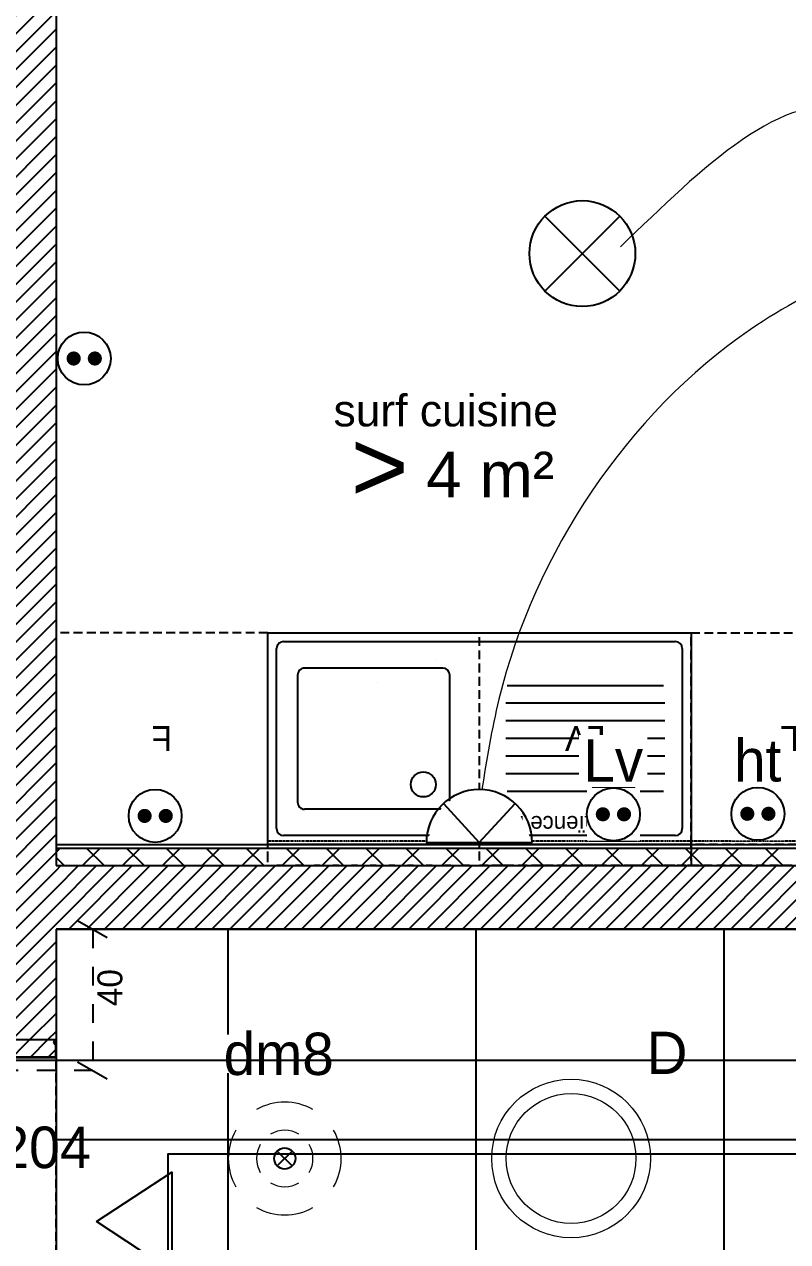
# Model space of a CAD drawing. Header units: centimetres. Extents: x 2648 to 12729, y 1890 to 6224.
# Drawn here: x 9051.8 to 9268.1, y 4193.7 to 4538.7 of the extents above; entities that cross this region are included whole.
import ezdxf

# ---------------------------------------------------------------- set-up
doc = ezdxf.new("R2010")
doc.units = ezdxf.units.CM
for name, pattern in [('Style de ligne -11', [0.347222, 0.20828, -0.138942]), ('Style de ligne -13', [0.147638, 0.098425, -0.049213]), ('Style de ligne -5', [0.20828, 0.069425, -0.138855]), ('VW-01', [0.41656, 0.20828, -0.20828])]:
    doc.linetypes.add(name, pattern=pattern)
for name, color, linetype in [('B faience', 252, 'Style de ligne -11'), ('B GÈnÈral_Hatch', 252, 'Continuous'), ('B Général', 252, 'Continuous'), ('C ANNOTATIONS-prestations', 252, 'Continuous'), ('C ANNOTATIONS-prestations_Hatch', 252, 'Continuous'), ('C ANNOTATIONS-texte', 252, 'Continuous'), ('D SURFACES-shab', 252, 'Continuous'), ('prlm-EAU-EF', 161, 'Continuous')]:
    doc.layers.add(name, color=color, linetype=linetype)
doc.layers.add('prlm-ELEC-CFO', color=10, linetype='Continuous', lineweight=25)
doc.layers.add('prlm-GAZ', color=2, linetype='Continuous', lineweight=25)
doc.styles.add('Eurostile', font='Eurosti.TTF')
doc.styles.add('Eurostile (bold)', font='Eurostib.TTF')
doc.styles.add('Eurostile (italic)', font='Eurostib.TTF')
doc.styles.add('prlm-elec-cfo', font='comic.ttf', dxfattribs={"height": 12})
doc.styles.add('prlm-sejc', font='arial.ttf', dxfattribs={"height": 20})
pattern_1 = [(45, (0, 0), (2.4253472, -2.6458333), [])]

# ---------------------------------------------------------------- blocks, each defined once
blk = doc.blocks.new('B 80.PP 93_204 PF1_2h mur20')
at = {"layer": 'B GÈnÈral_Hatch', "linetype": 'Continuous'}
h = blk.add_hatch(dxfattribs=at)
h.set_pattern_fill('50_BETON', color=256, style=0, pattern_type=2)
h.set_pattern_definition(pattern_1)
edge = h.paths.add_edge_path()
edge.add_line((-51.6, -8.95), (-50.94, -8.37))
edge.add_line((-50.94, -8.37), (-50.93, -8.36))
edge.add_arc((-50.79, -8.52), 0.2, 48.9909, 131.0091, ccw=False)
edge.add_line((-50.66, -8.36), (-50.65, -8.37))
edge.add_line((-50.65, -8.37), (-50.1, -8.86))
edge.add_line((-50.1, -8.86), (-50.1, -8.86))
edge.add_arc((-50.06, -8.82), 0.05, 228.9909, 270)
edge.add_line((-50.06, -8.87), (-50.06, -8.87))
edge.add_line((-50.06, -8.87), (-46.7, -8.87))
edge.add_line((-46.7, -8.87), (-46.69, -8.87))
edge.add_arc((-46.69, -8.83), 0.0435, 270, 360)
edge.add_line((-46.65, -8.83), (-46.65, 2.7))
edge.add_arc((-46.48, 2.7), 0.174, 90, 180, ccw=False)
edge.add_line((-46.48, 2.87), (-46.45, 2.87))
edge.add_line((-46.45, 2.87), (-44.9, 2.87))
edge.add_line((-44.9, 2.87), (-44.89, 2.87))
edge.add_arc((-44.89, 2.91), 0.0435, 270, 360)
edge.add_line((-44.85, 2.91), (-44.85, 5.96))
edge.add_arc((-44.89, 5.96), 0.0435, 0, 90)
edge.add_line((-44.89, 6), (-44.9, 6))
edge.add_line((-44.9, 6), (-46.45, 6))
edge.add_line((-46.45, 6), (-46.48, 6))
edge.add_arc((-46.48, 6.17), 0.174, 180, 270, ccw=False)
edge.add_line((-46.65, 6.17), (-46.65, 8.83))
edge.add_arc((-46.69, 8.83), 0.0435, 0, 90)
edge.add_line((-46.69, 8.87), (-46.7, 8.87))
edge.add_line((-46.7, 8.87), (-50.06, 8.87))
edge.add_line((-50.06, 8.87), (-50.06, 8.87))
edge.add_arc((-50.06, 8.82), 0.05, 90, 131.0091)
edge.add_line((-50.1, 8.86), (-50.1, 8.86))
edge.add_line((-50.1, 8.86), (-50.65, 8.37))
edge.add_line((-50.65, 8.37), (-50.66, 8.37))
edge.add_arc((-50.79, 8.52), 0.2, 233.0967, 311.0091, ccw=False)
edge.add_line((-50.91, 8.36), (-50.92, 8.36))
edge.add_line((-50.92, 8.36), (-51.44, 8.81))
edge.add_line((-51.44, 8.81), (-51.44, 8.81))
edge.add_line((-51.44, 8.81), (-51.6, 8.95))
edge.add_line((-51.6, 8.95), (-51.6, -8.95))
h = blk.add_hatch(dxfattribs=at)
h.set_pattern_fill('50_BETON', color=256, style=0, pattern_type=2)
h.set_pattern_definition(pattern_1)
edge = h.paths.add_edge_path()
edge.add_line((51.6, -8.95), (50.94, -8.37))
edge.add_line((50.94, -8.37), (50.93, -8.36))
edge.add_arc((50.79, -8.52), 0.2, 48.9909, 131.0091)
edge.add_line((50.66, -8.36), (50.65, -8.37))
edge.add_line((50.65, -8.37), (50.1, -8.86))
edge.add_line((50.1, -8.86), (50.1, -8.86))
edge.add_arc((50.06, -8.82), 0.05, 270, 311.0091, ccw=False)
edge.add_line((50.06, -8.87), (50.06, -8.87))
edge.add_line((50.06, -8.87), (46.7, -8.87))
edge.add_line((46.7, -8.87), (46.69, -8.87))
edge.add_arc((46.69, -8.83), 0.0435, 180, 270, ccw=False)
edge.add_line((46.65, -8.83), (46.65, 2.7))
edge.add_arc((46.48, 2.7), 0.174, 0, 90)
edge.add_line((46.48, 2.87), (46.45, 2.87))
edge.add_line((46.45, 2.87), (44.9, 2.87))
edge.add_line((44.9, 2.87), (44.89, 2.87))
edge.add_arc((44.89, 2.91), 0.0435, 180, 270, ccw=False)
edge.add_line((44.85, 2.91), (44.85, 5.96))
edge.add_arc((44.89, 5.96), 0.0435, 90, 180, ccw=False)
edge.add_line((44.89, 6), (44.9, 6))
edge.add_line((44.9, 6), (46.45, 6))
edge.add_line((46.45, 6), (46.48, 6))
edge.add_arc((46.48, 6.17), 0.174, 270, 360)
edge.add_line((46.65, 6.17), (46.65, 8.83))
edge.add_arc((46.69, 8.83), 0.0435, 90, 180, ccw=False)
edge.add_line((46.69, 8.87), (46.7, 8.87))
edge.add_line((46.7, 8.87), (50.06, 8.87))
edge.add_line((50.06, 8.87), (50.06, 8.87))
edge.add_arc((50.06, 8.82), 0.05, 48.9909, 90, ccw=False)
edge.add_line((50.1, 8.86), (50.1, 8.86))
edge.add_line((50.1, 8.86), (50.65, 8.37))
edge.add_line((50.65, 8.37), (50.66, 8.37))
edge.add_arc((50.79, 8.52), 0.2, 228.9909, 306.9033)
edge.add_line((50.91, 8.36), (50.92, 8.36))
edge.add_line((50.92, 8.36), (51.44, 8.81))
edge.add_line((51.44, 8.81), (51.44, 8.81))
edge.add_line((51.44, 8.81), (51.6, 8.95))
edge.add_line((51.6, 8.95), (51.6, -8.95))
at = {"layer": 'B Général', "linetype": 'Style de ligne -13', "ltscale": 25.4}
for p, q in [((46.7, 9), (-46.7, 9)), ((46.7, -9), (-46.7, -9))]:
    blk.add_line(p, q, dxfattribs=at)
at = {"layer": 'B Général', "linetype": 'Continuous', "flags": 128}
for points in [[(45, 12), (48.5, 12), (48.5, 10), (50, 10), (50.01, 106), (48.51, 106), (48.51, 104), (45.01, 104)], [(0, -20.5), (-14, -41.85), (14, -41.85)]]:
    blk.add_lwpolyline(points, close=True, dxfattribs=at)
for points in [[(-46.5, 8.83), (-46.5, 6.17, 0.414214), (-46.46, 6.13), (-46.45, 6.13), (-44.9, 6.13), (-44.87, 6.13, -0.414214), (-44.7, 5.96), (-44.7, 2.91, -0.414214), (-44.87, 2.74), (-44.9, 2.74), (-46.45, 2.74), (-46.46, 2.74, 0.414214), (-46.5, 2.7), (-46.5, -8.83, -0.414214), (-46.67, -9), (-46.7, -9), (-50.06, -9), (-50.07, -9, -0.18087), (-50.2, -8.95), (-50.2, -8.95), (-50.76, -8.47), (-50.76, -8.46, 0.373975), (-50.83, -8.46), (-50.83, -8.47), (-51.49, -9.04), (-51.6, -8.95), (-50.94, -8.37), (-50.93, -8.36, -0.373975), (-50.66, -8.36), (-50.65, -8.37), (-50.1, -8.86), (-50.1, -8.86, 0.18087), (-50.06, -8.87), (-50.06, -8.87), (-46.7, -8.87), (-46.69, -8.87, 0.414214), (-46.65, -8.83), (-46.65, 2.7, -0.414214), (-46.48, 2.87), (-46.45, 2.87), (-44.9, 2.87), (-44.89, 2.87, 0.414214), (-44.85, 2.91), (-44.85, 5.96, 0.414214), (-44.89, 6), (-44.9, 6), (-46.45, 6), (-46.48, 6, -0.414214), (-46.65, 6.17), (-46.65, 8.83, 0.414214), (-46.69, 8.87), (-46.7, 8.87), (-50.06, 8.87), (-50.06, 8.87, 0.18087), (-50.1, 8.86), (-50.1, 8.86), (-50.65, 8.37), (-50.66, 8.37, -0.353689), (-50.91, 8.36), (-50.92, 8.36), (-51.44, 8.81), (-51.44, 8.81), (-51.6, 8.95), (-51.49, 9.04), (-50.88, 8.51, 0.385556), (-50.77, 8.46), (-50.76, 8.47), (-50.2, 8.95), (-50.2, 8.95, -0.18087), (-50.07, 9), (-50.06, 9), (-46.7, 9), (-46.67, 9, -0.414214)], [(46.5, 8.83), (46.5, 6.17, -0.414214), (46.46, 6.13), (46.45, 6.13), (44.9, 6.13), (44.87, 6.13, 0.414214), (44.7, 5.96), (44.7, 2.91, 0.414214), (44.87, 2.74), (44.9, 2.74), (46.45, 2.74), (46.46, 2.74, -0.414214), (46.5, 2.7), (46.5, -8.83, 0.414214), (46.67, -9), (46.7, -9), (50.06, -9), (50.07, -9, 0.18087), (50.2, -8.95), (50.2, -8.95), (50.76, -8.47), (50.76, -8.46, -0.373975), (50.83, -8.46), (50.83, -8.47), (51.49, -9.04), (51.6, -8.95), (50.94, -8.37), (50.93, -8.36, 0.373975), (50.66, -8.36), (50.65, -8.37), (50.1, -8.86), (50.1, -8.86, -0.18087), (50.06, -8.87), (50.06, -8.87), (46.7, -8.87), (46.69, -8.87, -0.414214), (46.65, -8.83), (46.65, 2.7, 0.414214), (46.48, 2.87), (46.45, 2.87), (44.9, 2.87), (44.89, 2.87, -0.414214), (44.85, 2.91), (44.85, 5.96, -0.414214), (44.89, 6), (44.9, 6), (46.45, 6), (46.48, 6, 0.414214), (46.65, 6.17), (46.65, 8.83, -0.414214), (46.69, 8.87), (46.7, 8.87), (50.06, 8.87), (50.06, 8.87, -0.18087), (50.1, 8.86), (50.1, 8.86), (50.65, 8.37), (50.66, 8.37, 0.353689), (50.91, 8.36), (50.92, 8.36), (51.44, 8.81), (51.44, 8.81), (51.6, 8.95), (51.49, 9.04), (50.88, 8.51, -0.385556), (50.77, 8.46), (50.76, 8.47), (50.2, 8.95), (50.2, 8.95, 0.18087), (50.07, 9), (50.06, 9), (46.7, 9), (46.67, 9, 0.414214)]]:
    blk.add_lwpolyline(points, format="xyb", close=True, dxfattribs=at)
at = {"layer": 'B Général', "linetype": 'Continuous'}
blk.add_circle((48.5, 9.5), 0.5, dxfattribs=at)
blk.add_arc((48.5, 9.5), 94.5, 90, 181.2323, dxfattribs=at)
at = {"layer": 'C ANNOTATIONS-prestations', "insert": (25.17, 12.23), "char_height": 7.059, "attachment_point": 1, "rotation": 90, "line_spacing_factor": 0.894142, "style": 'Eurostile'}
blk.add_mtext('PP 93*204\\PPF 1/2h\\P', dxfattribs=at)
blk = doc.blocks.new('xi.dm8')
at = {"layer": 'prlm-ELEC-CFO', "color": 0}
for points in [[(-2.12, 2.12), (2.12, -2.12)], [(2.12, 2.12), (-2.12, -2.12)]]:
    blk.add_lwpolyline(points, dxfattribs=at)
blk.add_circle((0, 0), 3, dxfattribs=at)
at = {"layer": 'prlm-ELEC-CFO', "color": 0, "lineweight": 13}
for radius, start, end in [(16, 60, 120), (16, 150, 210), (8, 60, 120), (16, 330, 30), (8, 150, 210), (8, 330, 30), (8, 240, 300), (16, 240, 300)]:
    blk.add_arc((0, 0), radius, start, end, dxfattribs=at)
blk = doc.blocks.new('xi.lumD')
at = {"layer": 'prlm-ELEC-CFO', "color": 0, "linetype": 'ByBlock', "lineweight": 13}
for radius in [22.49, 18.39]:
    blk.add_circle((0, 0), radius, dxfattribs=at)
blk = doc.blocks.new('xi.LVrob')
at = {"layer": 'prlm-EAU-EF', "color": 0}
blk.add_lwpolyline([(-6, 7.5), (6, 7.5), (-6, -7.5), (6, -7.5)], close=True, dxfattribs=at)
blk = doc.blocks.new('xi.LV')
at = {"color": 0, "lineweight": 5}
blk.add_wipeout([(-7.5, -7.5), (7.5, -7.5), (7.5, 7.5), (-7.5, 7.5)], dxfattribs=at).dxf.layer = 'prlm-ELEC-CFO'
at = {"layer": 'prlm-ELEC-CFO', "color": 0, "linetype": 'ByBlock', "lineweight": 5, "const_width": 2}
for points in [[(-4, 0, 1), (-2, 0, 1)], [(2, 0, 1), (4, 0, 1)]]:
    blk.add_lwpolyline(points, format="xyb", close=True, dxfattribs=at)
at = {"layer": 'prlm-ELEC-CFO', "color": 0, "linetype": 'ByBlock', "lineweight": -2}
blk.add_circle((0, 0), 7.5, dxfattribs=at)
blk = doc.blocks.new('xi.PC')
at = {"color": 0, "lineweight": 5}
blk.add_wipeout([(-7.5, -7.5), (7.5, -7.5), (7.5, 7.5), (-7.5, 7.5)], dxfattribs=at).dxf.layer = 'prlm-ELEC-CFO'
at = {"layer": 'prlm-ELEC-CFO', "color": 0, "linetype": 'ByBlock', "lineweight": 5, "const_width": 2}
for points in [[(-4, 0, 1), (-2, 0, 1)], [(2, 0, 1), (4, 0, 1)]]:
    blk.add_lwpolyline(points, format="xyb", close=True, dxfattribs=at)
at = {"layer": 'prlm-ELEC-CFO', "color": 0, "linetype": 'ByBlock', "lineweight": -2}
blk.add_circle((0, 0), 7.5, dxfattribs=at)
blk = doc.blocks.new('xi.PCHT')
at = {"color": 0, "lineweight": 5}
blk.add_wipeout([(-7.5, -7.5), (7.5, -7.5), (7.5, 7.5), (-7.5, 7.5)], dxfattribs=at).dxf.layer = 'prlm-ELEC-CFO'
at = {"layer": 'prlm-ELEC-CFO', "color": 0, "linetype": 'ByBlock', "lineweight": 5, "const_width": 2}
for points in [[(-4, 0, 1), (-2, 0, 1)], [(2, 0, 1), (4, 0, 1)]]:
    blk.add_lwpolyline(points, format="xyb", close=True, dxfattribs=at)
at = {"layer": 'prlm-ELEC-CFO', "color": 0, "linetype": 'ByBlock', "lineweight": -2}
blk.add_circle((0, 0), 7.5, dxfattribs=at)
blk = doc.blocks.new('xi.PTCE')
at = {"layer": 'prlm-ELEC-CFO', "color": 0}
for points in [[(-10.61, 10.61), (10.61, -10.61)], [(10.61, 10.61), (-10.61, -10.61)]]:
    blk.add_lwpolyline(points, dxfattribs=at)
at = {"layer": 'prlm-ELEC-CFO', "color": 0, "linetype": 'ByBlock'}
blk.add_circle((0, 0), 15, dxfattribs=at)
blk = doc.blocks.new('xi.ECAP')
at = {"color": 0}
blk.add_wipeout([(-15, 0), (-10.13, 11.06), (0, 15), (10.13, 11.06), (15, 0)], dxfattribs=at).dxf.layer = 'prlm-ELEC-CFO'
at = {"layer": 'prlm-ELEC-CFO', "color": 0, "linetype": 'ByBlock', "lineweight": -2, "flags": 128}
blk.add_lwpolyline([(15, 0, 1), (-15, 0)], format="xyb", close=True, dxfattribs=at)
at = {"layer": 'prlm-ELEC-CFO', "color": 0}
blk.add_lwpolyline([(-10.13, 11.06), (0, 0), (10.13, 11.06)], dxfattribs=at)
blk = doc.blocks.new('xi.4m²')
at = {"color": 0}
blk.add_wipeout([(-34.54, 20.54), (34.54, 20.54), (34.54, -20.54), (-34.54, -20.54)], dxfattribs=at).dxf.layer = 'prlm-ELEC-CFO'
at = {"layer": 'prlm-ELEC-CFO', "color": 0, "attachment_point": 6, "line_spacing_factor": 0.8, "style": 'prlm-sejc'}
for s, insert, char_height in [('surf cuisine', (30.36, 8.9), 9), ('4 m²', (29.31, -9.19), 13)]:
    blk.add_mtext(s, dxfattribs=dict(at, insert=insert, char_height=char_height))
at = {"layer": 'prlm-ELEC-CFO', "color": 0, "style": 'prlm-sejc', "flags": 8}
blk.add_attdef('?', (-28.3, -16.79), '', height=20, dxfattribs=at)
blk = doc.blocks.new('B 80.Frigo')
at = {"layer": 'B Général', "linetype": 'Style de ligne -13', "ltscale": 25.4, "flags": 128}
blk.add_lwpolyline([(-30, 30), (30, 30), (30, -30), (-30, -30)], close=True, dxfattribs=at)
blk.add_lwpolyline([(30, -30), (30, -36), (-30, -36), (-30, -30)], dxfattribs=at)
at = {"layer": 'B Général', "insert": (0, 0), "char_height": 7.06, "attachment_point": 5, "line_spacing_factor": 0.894142, "style": 'Eurostile'}
blk.add_mtext('F', dxfattribs=at)
blk = doc.blocks.new('B 80.Lave Linge')
at = {"layer": 'B Général', "linetype": 'Style de ligne -13', "ltscale": 25.4, "flags": 128}
blk.add_lwpolyline([(-29.47, 30), (-29.47, 36), (30.53, 36), (30.53, 30)], dxfattribs=at)
blk.add_lwpolyline([(-29.47, 30), (30.53, 30), (30.53, -30), (-29.47, -30)], close=True, dxfattribs=at)
at = {"layer": 'B Général', "insert": (0, 0), "char_height": 7.059, "attachment_point": 5, "line_spacing_factor": 0.894142, "style": 'Eurostile'}
blk.add_mtext('LL', dxfattribs=at)
blk = doc.blocks.new('B 80.Lave Vaisselle')
at = {"layer": 'B Général', "linetype": 'Style de ligne -13', "ltscale": 25.4, "flags": 128}
blk.add_lwpolyline([(-30, 30), (-30, 36), (30, 36), (30, 30)], dxfattribs=at)
blk.add_lwpolyline([(-30, 30), (30, 30), (30, -30), (-30, -30)], close=True, dxfattribs=at)
at = {"layer": 'B Général', "insert": (0, 0), "char_height": 7.059, "attachment_point": 5, "line_spacing_factor": 0.894142, "style": 'Eurostile'}
blk.add_mtext('LV', dxfattribs=at)
blk = doc.blocks.new('B 80.Evier 120x60')
at = {"layer": 'B Général', "linetype": 'Continuous'}
for p, q in [((-55.5, -2.5), (55.5, -2.5)), ((-57.5, -55.5), (-57.5, -4.5)), ((57.5, -4.5), (57.5, -55.5)), ((-52.12, -15), (-7.88, -15)), ((-52.5, -20), (-7.5, -20)), ((-52.5, -25), (-7.5, -25)), ((-52.5, -30), (-7.5, -30)), ((-52.5, -35), (-7.5, -35)), ((-52.5, -40), (-7.5, -40)), ((-52.12, -45), (-7.88, -45)), ((28.75, -45.8), (28.75, -45.8)), ((12.27, -52.47), (12.27, -52.47)), ((55.5, -57.5), (-55.5, -57.5))]:
    blk.add_line(p, q, dxfattribs=at)
at = {"layer": 'B Général', "linetype": 'Style de ligne -5', "ltscale": 25.4, "flags": 128}
blk.add_lwpolyline([(-60, 0), (-60, 6), (60, 6), (60, 0)], dxfattribs=at)
at = {"layer": 'B Général', "linetype": 'Continuous', "flags": 128}
blk.add_lwpolyline([(-60, 0), (60, 0), (60, -60), (-60, -60)], close=True, dxfattribs=at)
for points in [[(8.4, -12), (8.4, -48, 0.414212), (10.4, -50), (49.55, -50, 0.198914), (50.96, -49.41, 0.198914), (51.55, -48), (51.55, -12, 0.414214), (49.55, -10)], [(8.4, -12, -0.414212), (10.4, -10), (49.6, -10)]]:
    blk.add_lwpolyline(points, format="xyb", dxfattribs=at)
at = {"layer": 'B Général', "linetype": 'Continuous'}
for centre, start, end in [((-55.5, -4.5), 90, 180), ((55.5, -4.5), 0, 90), ((-55.5, -55.5), 180, 270), ((55.5, -55.5), 270, 0)]:
    blk.add_arc(centre, 2, start, end, dxfattribs=at)
blk.add_ellipse((15.9, -17), major_axis=(3.54, 0), ratio=1, dxfattribs=at)
at = {"layer": 'B Général'}
blk.add_blockref('B 80.Lave Vaisselle', (-30, -30), dxfattribs=at)
at = {"layer": 'C ANNOTATIONS-prestations', "insert": (-37.15, -3.37), "char_height": 4.706, "attachment_point": 1, "line_spacing_factor": 0.894142, "style": 'Eurostile (italic)'}
blk.add_mtext('Faïence ht: 60cm', dxfattribs=at)

msp = doc.modelspace()

# ---------------------------------------------------------------- hatches: boundary and pattern name
at = {"layer": 'B GÈnÈral_Hatch', "linetype": 'Continuous'}
h = msp.add_hatch(dxfattribs=at)
h.set_pattern_fill('50_BETON', color=256, style=0, pattern_type=2)
h.set_pattern_definition(pattern_1)
h.paths.add_polyline_path([(9060.796, 5118.341), (9042.796, 5118.341), (9042.796, 4251.003), (9060.796, 4251.003)])
h = msp.add_hatch(dxfattribs=at)
h.set_pattern_fill('02_ISOLANT', color=256, angle=-90.00063, style=0, pattern_type=2)
h.set_pattern_definition([(314.9994, (9427.75, 4591.838), (5.65692, 5.65679), []), (44.9994, (9427.75, 4591.838), (5.65679, -5.65692), [])])
h.paths.add_polyline_path([(9348.344, 4305.288), (9060.794, 4305.288), (9060.795, 4300.288), (9348.344, 4300.288)])
h = msp.add_hatch(dxfattribs=at)
h.set_pattern_fill('50_BETON', color=256, style=0, pattern_type=2)
h.set_pattern_definition(pattern_1)
h.paths.add_polyline_path([(9431.898, 4300.32), (9060.796, 4300.297), (9060.796, 4282.297), (9431.899, 4282.32)])
at = {"layer": 'C ANNOTATIONS-prestations_Hatch', "linetype": 'Continuous'}
h = msp.add_hatch(dxfattribs=at)
h.set_pattern_fill('DALETTES TERRASSE 50X50', color=256, scale=1.406016, style=0, pattern_type=2)
h.set_pattern_definition([(0, (9531.354, 4152.3), (4e-15, -70.301), []), (-90, (9531.354, 4152.3), (70.301, 0), [])])
h.paths.add_polyline_path([(9060.796, 4282.297), (9060.796, 3065.389), (9190.796, 3065.389), (9190.796, 3716.389), (9189.484, 3716.389), (9189.484, 4137.39), (9812.796, 4137.39), (9812.796, 4152.409), (10206.786, 4152.297), (10206.786, 4282.297)])

# ---------------------------------------------------------------- linework, layer by layer
at = {"layer": 'B faience'}
msp.add_line((9120.795, 4307.288), (9347.344, 4307.288), dxfattribs=at)
at = {"layer": 'B Général', "linetype": 'Continuous', "lineweight": 18}
for p, q in [((9060.796, 5118.341), (9060.796, 4300.297)), ((9060.796, 4300.297), (9431.898, 4300.32)), ((9060.796, 4282.297), (9431.899, 4282.32)), ((9060.796, 4282.297), (9060.796, 4251.003))]:
    msp.add_line(p, q, dxfattribs=at)
at = {"layer": 'B Général', "linetype": 'Continuous'}
for p, q in [((9060.796, 5118.341), (9060.796, 4300.297)), ((9060.794, 4306.288), (9348.344, 4306.288)), ((9060.794, 4306.288), (9348.344, 4306.288)), ((9060.794, 4305.288), (9348.344, 4305.288)), ((9060.795, 4300.288), (9348.344, 4300.288)), ((9060.795, 4300.288), (9348.344, 4300.288)), ((9060.796, 4300.297), (9431.898, 4300.32)), ((9060.796, 4282.297), (9431.899, 4282.32)), ((9060.796, 4282.297), (9060.796, 4251.003)), ((9042.796, 4251.003), (9060.796, 4251.003))]:
    msp.add_line(p, q, dxfattribs=at)
at = {"layer": 'C ANNOTATIONS-prestations', "linetype": 'Continuous'}
for p, q in [((9066.899, 4284.708), (9075.248, 4279.887)), ((9066.899, 4244.708), (9075.248, 4239.887))]:
    msp.add_line(p, q, dxfattribs=at)
at = {"layer": 'C ANNOTATIONS-prestations', "linetype": 'VW-01', "ltscale": 25.4}
for p, q in [((9071.23, 4282.208), (9071.23, 4242.208)), ((9071.23, 4242.208), (9042.796, 4242.208))]:
    msp.add_line(p, q, dxfattribs=at)
at = {"layer": 'C ANNOTATIONS-prestations', "linetype": 'Continuous', "flags": 128}
msp.add_lwpolyline([(9060.796, 4282.297), (9060.796, 3065.389), (9190.796, 3065.389), (9190.796, 3716.389), (9189.484, 3716.389), (9189.484, 4137.39), (9812.796, 4137.39), (9812.796, 4152.409), (10206.786, 4152.297), (10206.786, 4282.297)], close=True, dxfattribs=at)
at = {"layer": 'D SURFACES-shab', "lineweight": 18, "flags": 128}
msp.add_lwpolyline([(9060.795, 4306.288), (9348.344, 4306.288), (9348.344, 4367.315), (9362.329, 4367.315), (9362.329, 4397.317), (9362.329, 4397.317), (9362.329, 4462.315), (9427.344, 4462.315), (9427.344, 4883.389), (9060.795, 4883.389), (9060.795, 4492.394), (9060.795, 4492.394), (9060.795, 4426.288), (9060.795, 4426.288)], close=True, dxfattribs=at)
at = {"layer": 'prlm-ELEC-CFO', "lineweight": 13}
msp.add_spline([(9318.255, 4481.506), (9286.678, 4514.265), (9220.784, 4475.672)], degree=3, dxfattribs=at)
at = {"layer": 'prlm-GAZ'}
msp.add_lwpolyline([(9382.543, 4085.875), (9308.124, 4218.509), (9092.466, 4218.509), (9092.466, 3828.767), (9008.986, 3828.767)], dxfattribs=at)

# ---------------------------------------------------------------- block references
at = {"layer": 'B Général', "xscale": -1}
msp.add_blockref('B 80.Frigo', (9090.795, 4336.288), dxfattribs=at)
at = {"layer": 'B Général', "rotation": 180}
for name, p in [('B 80.Evier 120x60', (9180.795, 4306.288)), ('B 80.Lave Linge', (9271.328, 4336.288))]:
    msp.add_blockref(name, p, dxfattribs=at)
at = {"layer": 'B Général', "xscale": -1, "rotation": 90.00000000333495}
msp.add_blockref('B 80.PP 93_204 PF1_2h mur20', (9051.796, 4199.403), dxfattribs=at)
at = {"layer": 'prlm-EAU-EF'}
msp.add_blockref('xi.LVrob', (9218.773, 4314.84), dxfattribs=at)
at = {"layer": 'prlm-ELEC-CFO'}
for name, p in [('xi.PTCE', (9209.961, 4473.738)), ('xi.dm8', (9125.624, 4217.297))]:
    msp.add_blockref(name, p, dxfattribs=at)

# ---------------------------------------------------------------- texts
at = {"layer": 'C ANNOTATIONS-prestations', "insert": (9072.531, 4265.717), "char_height": 7.059, "attachment_point": 2, "rotation": 90, "line_spacing_factor": 0.894142, "style": 'Eurostile'}
msp.add_mtext('40', dxfattribs=at)
at = {"layer": 'C ANNOTATIONS-texte', "lineweight": 30, "insert": (8986.705, 4226.34), "char_height": 11.765, "width": 146.95926, "attachment_point": 1, "line_spacing_factor": 0.894142, "style": 'Eurostile (bold)'}
msp.add_mtext('T2{\\fEurostile|b0|i0|c0|p0; }B {\\fEurostile|b0|i0|c0|p0;- S204}', dxfattribs=at)

# ---------------------------------------------------------------- next in the draw order: block references
at = {"layer": 'prlm-ELEC-CFO'}
for p in [(9068.796, 4444.003), (9088.904, 4314.386)]:
    msp.add_blockref('xi.PC', p, dxfattribs=at)

# ---------------------------------------------------------------- next in the draw order: texts
at = {"layer": 'prlm-EAU-EF', "lineweight": 20, "insert": (9218.72, 4330.122), "char_height": 12, "attachment_point": 5, "line_spacing_factor": 0.8, "style": 'prlm-elec-cfo', "bg_fill": 3, "box_fill_scale": 1.1, "bg_fill_color": 256, "bg_fill_transparency": 0}
msp.add_mtext('Lv', dxfattribs=at)
at = {"layer": 'prlm-ELEC-CFO', "lineweight": 20, "char_height": 12, "line_spacing_factor": 0.8, "style": 'prlm-elec-cfo', "bg_fill": 3, "bg_fill_color": 256, "bg_fill_transparency": 0}
for s, insert, attachment_point, box_fill_scale in [('ht', (9259.652, 4330.058), 5, 1.1), ('dm8', (9123.904, 4252.956), 2, 0.95), ('D', (9233.952, 4253.249), 2, 0.95)]:
    msp.add_mtext(s, dxfattribs=dict(at, insert=insert, attachment_point=attachment_point, box_fill_scale=box_fill_scale))

# ---------------------------------------------------------------- next in the draw order: block references
at = {"layer": 'prlm-ELEC-CFO'}
msp.add_blockref('xi.PCHT', (9259.705, 4314.982), dxfattribs=at)
at = {"layer": 'prlm-ELEC-CFO', "rotation": 90}
msp.add_blockref('xi.lumD', (9206.766, 4217.297), dxfattribs=at)

# ---------------------------------------------------------------- next in the draw order: texts
at = {"layer": 'prlm-ELEC-CFO', "lineweight": 20, "insert": (9218.72, 4330.122), "char_height": 12, "attachment_point": 5, "line_spacing_factor": 0.8, "style": 'prlm-elec-cfo', "bg_fill": 3, "box_fill_scale": 1.1, "bg_fill_color": 256, "bg_fill_transparency": 0}
msp.add_mtext('Lv', dxfattribs=at)

# ---------------------------------------------------------------- next in the draw order: block references
at = {"layer": 'prlm-ELEC-CFO'}
msp.add_blockref('xi.LV', (9218.773, 4314.84), dxfattribs=at)

# ---------------------------------------------------------------- next in the draw order: linework, layer by layer
at = {"layer": 'prlm-ELEC-CFO', "lineweight": 13}
msp.add_spline([(9318.255, 4481.506), (9257.656, 4452.241), (9186.309, 4347.473), (9181.483, 4321.83)], degree=3, dxfattribs=at)

# ---------------------------------------------------------------- next in the draw order: block references
at = {"layer": 'prlm-ELEC-CFO'}
msp.add_blockref('xi.4m²', (9172.673, 4420.308), dxfattribs=at).add_auto_attribs({'?': '>'})
msp.add_blockref('xi.ECAP', (9180.756, 4306.847), dxfattribs=at)

# ---------------------------------------------------------------- next in the draw order: linework, layer by layer
at = {"layer": 'prlm-GAZ'}
msp.add_lwpolyline([(8968.798, 4558.931), (8968.798, 4245.211), (9314.118, 4245.211), (9382.543, 4085.875)], dxfattribs=at)

doc.saveas('drawing.dxf')
